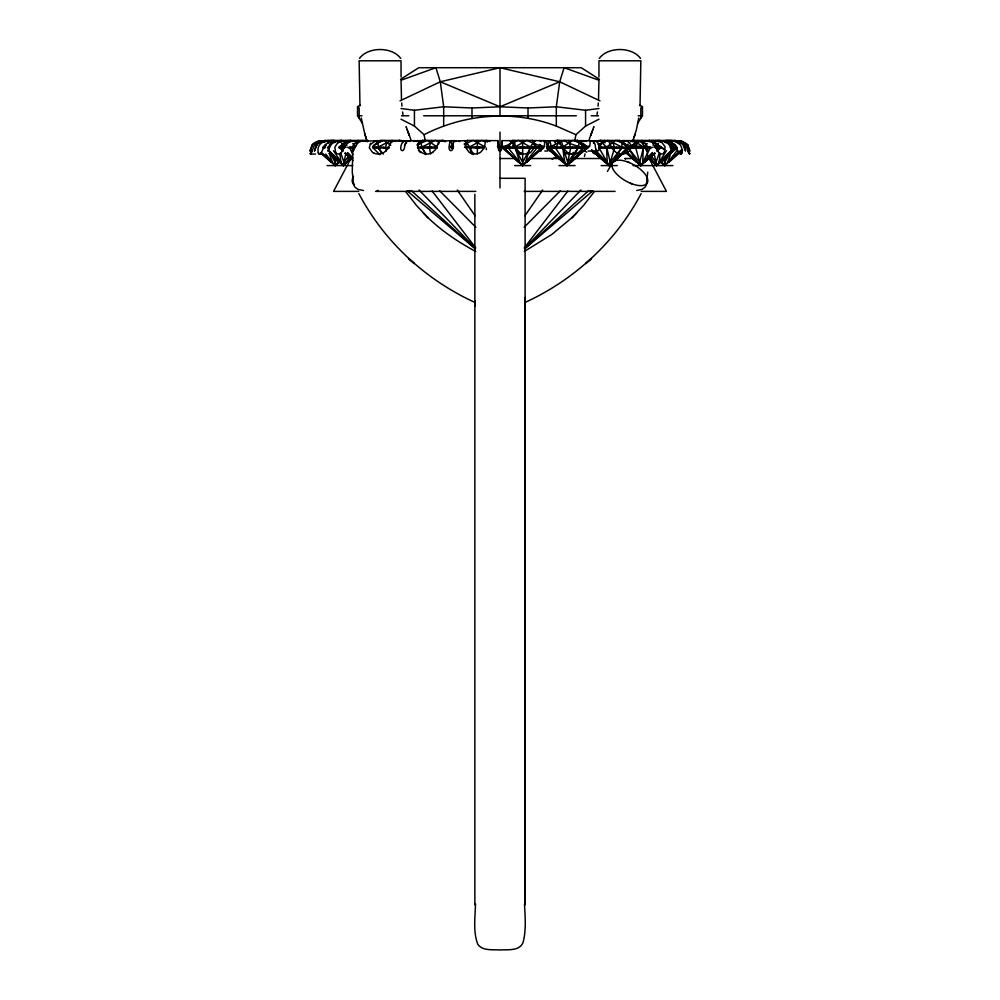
<?xml version="1.0" encoding="UTF-8"?>
<svg xmlns="http://www.w3.org/2000/svg" width="1000" height="1000" viewBox="0 0 1000 1000"><rect width="100%" height="100%" fill="white"/><g stroke="black" fill="none" stroke-linecap="round" stroke-linejoin="round"><path stroke-width="1.5" d="M329.25 141.488L329.25 140.612L322.475 141.075A24.25 23.925 70.8 0 0 319.375 141.7L314.488 144.925L311.562 152.363M341.6 141.488L341.6 140.612L333.137 141.012A24.5 23.25 78.4 0 0 329.738 141.725L325.2 144.7L321.375 152.363M363.025 141.488L363.025 140.612L351.887 141.15M413.512 141.488L413.512 140.625L414.45 140.8A37.725 14.588 -89.9 0 1 416.012 141.363A19.762 7.638 -90 0 1 416.225 141.5M454.825 141.488L454.837 140.625L439.087 141.05M498.988 150.475L498.125 140.625L485.825 140.612L485.85 141.5M498.113 143.188L498.15 141.962M501.85 144.7L501.85 142.363A8.512 1.025 -85.1 0 1 502.137 141.8M501.875 144.375L501.85 142.513M501.85 142.088L501.887 142.8M541.487 141.488L541.125 140.762A37.65 6.6 -89.9 0 0 540.35 141.363A19.712 3.462 -90 0 0 540.25 141.5M532.425 140.625L544.725 140.612L544.45 146.287L538.45 146.287M583 141.488L583 140.625L582.075 140.8A29.438 11.363 -90 0 0 580.325 141.463M610.9 165.575L610.9 163.475M620.837 142.513L620.712 140.625M622.463 143.488A4.037 2.95 89.1 0 0 622.487 142.938L622.475 140.612L634.375 140.612L634.375 142.938A4.162 2.913 90 0 1 633.175 146.3L626.475 146.287M657.075 141.488L657.075 140.612L652.362 140.612L652.387 142.463M670.088 142.5L670.088 140.612L667.575 140.612L667.588 141.862M674.663 141.488L674.663 140.612L678.475 140.925A28.95 28.95 0 0 1 682.825 141.713M501.887 143.438L501.012 150.475M598.938 76.975L598.95 60.8L640.837 60.8L640.037 105.9M672.55 140.863L672.55 141.5M679.737 141.463A24.275 23.95 -71 0 0 677.525 141.037L672.55 140.812M501.838 145.387L501.85 144.15M643.713 142.938L643.725 141.5M347.65 140.938L347.625 142.463M347.65 140.787L343.7 140.988M501.85 144.863L501.662 148.588L501.763 147.625M598.925 80.95L598.5 99.588M604.862 142.938L604.913 140.762M559.925 143.5L559.963 141.738M379.225 140.925L362.463 140.975A31.012 21.975 89.9 0 0 360.288 141.5L358.4 142.35M421.75 140.787L420.35 141.012M467.05 140.625L466.375 141.05M501.775 147.475L501.85 145.8M514.188 140.65L501.863 140.625L501.887 141.925M543.925 141.5A19.775 3.462 89.9 0 1 544.012 141.375A37.725 6.612 89.9 0 1 544.725 140.8L560 140.612L559.975 141.375M377.562 140.963L377.525 142.938A4.037 3.025 -87.9 0 0 377.5 143.512M465.825 141.75L465.387 147.275L469.175 152.35A10.275 10.062 -20 0 0 480.55 152.312L484.387 147.812L485.45 141.75M355.588 145.75L353.6 150.612A1.312 1.125 -71.8 0 1 352.762 151.075L352.275 172.087L353.587 184.262A9.087 6.425 -90 0 0 354.862 187.075L358.013 189.412L363.45 190.5M421.712 142.463L421.75 140.863M467.088 140.963L467.05 142.938A4.125 1.45 -88.4 0 0 467.05 144.637M514.138 140.988L514.1 142.938A4.138 0.65 -88.4 0 0 514.125 145.8M647.725 172.175L646.438 184.188A9.087 6.425 90 0 1 645.138 187.075L642.05 189.387L636.75 190.487M681.975 150.825L681.737 152.363L681.838 148.363L680.487 144.925L675.612 141.75M524.95 300.625L524.725 306.1M647.225 143.5L643.312 146.962L642.763 162.362L640.763 165.588L626.538 153.238M310.55 151.637C310.325 150.712 312.062 142.088 316.887 141.962M598.062 106.125L598.312 102.963M475.487 903.825C475.2 917.163 472.938 931.488 477.762 944.237C482.587 951.263 492.725 949.338 500 950C507.55 949.375 519.188 951.388 522.962 942.75C526.45 930.163 525.062 916.712 524.513 903.825M310.575 151.237L310.675 150.375M452.975 145.387C453.8 152.863 447.5 152.15 449.363 145.037A7.4 1.363 89.1 0 1 449.562 143.625L450.1 141.962M598.913 80.213L564.087 67.713L559.712 81.775L556.325 106.775L556.325 126.088L575.938 134.688L585.575 126.075L599 119.2M660.15 153.85L658.988 162.362L656.7 165.588L648.763 158M597.013 114.637L597.425 111.962M619.087 155.275L613.075 162.362L629.25 147.825L609.188 165.588L591.587 150.2L609.188 165.588L612.675 162.362L621.5 148.175L622.188 142.637L619.763 140.438L598.612 140.438M638.763 118.012L636.337 129.925L632.587 141.775M310.05 150.875L312.15 145.037M310.087 150.612L310.225 149.975M665.212 142.637L665.65 140.438C668.5 141.75 677.362 144.15 676.488 148.175L656.7 165.588L649.3 158M574.725 140.662L575.938 134.688M345.775 153.85L343.3 165.588L329.162 153.238L339.338 162.362L328.4 150.363M584.475 156.425L585 153.925M453.237 143.65L453.888 141.75A28.875 5 90 0 1 454.637 140.95L467.587 140.625M547.225 146.962L547.225 148.175L549.138 147.912L549.138 147.213L547.225 146.962L546.9 147.825L567.013 165.588L570.638 148.175L568.787 140.438M437.65 144.7L438.5 141.75M437.612 144.812L435.675 149.412L432.638 152.363M404.663 145.387C404.913 152.787 398.825 152.15 401.287 145.037A7.4 2.925 89 0 1 401.775 143.65L402.962 141.962M652.4 147.213L650.75 148.175L643.312 148.175L639.7 162.362L640.763 165.588L654.975 153.238M646.488 183.95A20.113 9.012 30.1 0 0 627.438 161.875A20.113 9.012 30.1 0 0 615.638 172.913A20.113 9.012 30.1 0 0 646.488 183.95L646.525 183.875A20.137 9.025 30.1 0 0 647.113 183.225M501.475 149.4L501.112 150.312M644.55 141.312L642.113 140.438L636.838 142.637L635.487 146.962L639.7 162.362L628.462 148.175L643.312 148.175M394.6 141.312L392.163 140.438L386.875 142.637L385.525 146.962L386.375 151.012M635.125 134.238L634.1 137.463M559.625 158L567.013 165.588L570.325 162.362L577.925 148.175L579.338 142.637L577.438 140.438L556.587 140.438L554.425 141.537M604.288 140.438L601.75 142.625L599.2 148.175L609.188 165.588L614.475 148.175L613.125 142.637L607.837 140.438L598.112 144.488M344.625 147.912L343.338 148.175L343.338 146.962L344.787 142.637L348.663 140.438L346.238 142.637L348.837 141.762M464.95 144.8L467.5 140.438L487.2 140.438L489.762 141.537M502.638 147.213L508.438 146.962L512.8 140.438L532.5 140.438L535.062 141.537M532.5 140.438L533.237 142.637L530.337 146.962L525.5 162.362L522.65 165.588L502.537 148.175L502.537 146.962M671.062 152.438L667.663 162.362L664.812 165.588L660.775 162.362M658.95 153.85L655.975 162.362L656.7 165.588L664.087 158M593.663 127.275L593.875 126.675L592.612 130.2M588.85 140.475L590.225 136.65M590.638 135.512L592.238 131.213M591.487 133.238L590.462 135.988L592.837 129.562M502.537 148.175L504.062 148.175L522.65 165.588L542.762 148.175L542.762 146.962L539.688 144.362M359.487 58.412C368.025 46.575 392.163 46.575 400.7 58.412M542.762 146.962L526.725 140.438L514.963 146.962L508.438 146.962L508.438 148.175L519.8 162.362L514.963 146.962L512.062 142.637L504.062 146.962L504.062 148.175L518.625 162.362M599.3 58.412C607.837 46.575 631.975 46.575 640.512 58.412M431.213 140.438L429.363 146.962L430.525 153.85M649.188 140.438C659.3 143.875 677.463 159.55 651.338 140.438L653.763 142.637L651.162 141.762M405.262 143.65L406.712 141.75A29.537 11.413 90 0 1 408.488 140.912L409.875 140.612L409.875 141.488M314.6 150.938L316.7 145.387M350.087 155.912L346.613 162.362L343.3 165.588L335.913 158M336.6 159.787L335.188 162.362L330.288 153.338M542.762 148.175L530.337 148.175L522.65 162.362L514.963 148.175L504.062 148.175M669.712 153.338L664.812 162.362L663.4 159.787M330.525 145.387L328.188 151.037M660.863 147.213L660.713 148.175L660.713 146.962M607.438 171.363L612.587 162.6M641.125 193.6C615.875 241.7 574.325 279.887 525.025 302.462M344.787 142.637C331.125 154.425 345.838 140.262 350.812 140.438M637.587 123.45L642.475 115.525L642.475 106.775L639.862 105.1M609.188 165.588L611.188 162.362M390.712 142.838L387.713 148.9L384.1 152.375A11.825 10.388 -69 0 1 383.05 153M666.462 150.75L658.988 162.362L673.587 148.175L676.812 147.825M582.737 143.5C597.438 153.412 563.987 142.637 564.775 140.438L558.513 142.637L555.6 148.175L567.013 165.588L587.125 147.825L570.325 162.362L583.562 148.175L586.675 148.175L570.975 162.362L574.95 158M625.462 159.175L625.638 158.912A20.038 20.038 0 0 0 625.887 158.512M524.913 215.738L542.7 190.062M333.537 150.75L343.3 165.588L345.588 162.362M567.013 165.588L572.425 159.325M558.513 142.637L550.125 146.962L562.8 146.962L572.8 140.438L579.338 142.637L583.562 146.962L583.562 148.175L577.925 148.175L567.737 162.362L562.8 146.962L558.513 142.637L558.062 140.438L555.163 141.537M349.137 155.275L344.025 162.362L341.062 153.85M594.012 192.062L583.4 205.6L571.812 217.887L576.675 213.05M450.863 147.213C453.638 146.45 453.625 148.688 450.863 147.912M524.225 247.95L567.888 191M617.737 140.438L622.188 142.637L626.638 146.962L626.638 148.175L612.675 162.362L629.138 148.175L621.5 148.175L610.237 162.362L606.65 146.962L601.75 142.637L599.2 146.962L629.25 147.3L619.763 140.438M677.138 150.538L667.663 162.362L681.15 150.2M324.825 147.825C321.9 149 323.725 145.575 325.538 145.238M652.65 152.9L644.65 162.362L654.625 153.238M370.425 143.225L369.288 147.838L372.525 152.375A11.85 10.512 -65.8 0 0 374.05 153.212M417.5 145.887L422.562 140.438L443.413 140.438L445.575 141.537M330.962 142.637L332.875 140.438L328.575 142.637L334.35 140.438L334.787 142.637M341.425 152.375L346.188 144.412L349.263 141.962M320.825 153.238L335.188 165.588L338.038 162.362M541.55 150.662L540.35 151.012L539.425 149.975M529.312 151.488L528.525 152.262M351.238 158L343.3 165.588M666.388 140.438L671.425 142.637L673.587 148.175L660.662 162.362L676.488 148.175L676.488 146.962L671.425 142.637L667.125 140.438L669.038 142.637M350.7 158L346.613 162.362L351.287 158.312M524.625 248.3L580.925 190M652.387 152.537L642.763 162.362L650.75 146.962L626.962 147.213M626.688 153.238L640.763 165.588L648.55 158M524.163 227.275L560.413 190.7M526.675 162.362L541.225 148.175L539.425 144.8M661.963 162.362L664.812 165.588L681.312 150.2M419.2 141.75C416.087 144.838 417.95 150.25 421.325 152.363M572.762 216.962L551.8 234.462L524.338 251.45M555.363 141.163L556.362 140.625M656.838 151.213L660.863 147.912M524.8 248.562L588.737 190.538M401.388 140.438L380.238 140.438L372.463 147.213L379.8 154.725M541.225 148.175L525.5 162.362L536.862 148.175L536.862 146.962L533.237 142.637M668.838 162.362L682.625 150.2M325.613 145.238L323.188 147.3M660.013 162.362L676.363 148.175L676.363 146.962L671.475 144.075M644.25 162.362L654.837 153.238M524.938 248.637L592.612 191M606.65 146.962L615.712 140.438L622.188 142.637L629.138 146.962L629.138 148.175M331.912 143.65L335.4 141.75A28.85 26.625 89.9 0 1 339.4 140.938L347.65 140.612M325.7 154.088L335.188 165.588L339.225 162.362M547.35 146.962L546.962 147.912M642.475 106.775L640.837 108L640.837 118.188M337.537 143.025L334.825 147.287L335.65 152.363M671.975 151.025L670.8 145.387A7.475 6.975 -85.7 0 0 669.438 143.637L665.938 141.75A29.55 27.262 89.9 0 0 661.688 140.912L657.075 140.612M627.587 152.375C631.425 150.338 632.4 143.938 628.025 141.962M409.55 190.575L406.637 191.388M453.1 147.825L452.65 146.962M552.15 159.238L557.25 155.925M392.025 141.537L391.075 142.35A9.738 3.65 -88.7 0 0 390.725 142.912M317.575 141.75L313.412 143.65A7.475 7.462 0 0 0 311.913 145.387M362.413 123.45L357.525 115.525L357.525 106.775L360.138 105.1M400.538 79.338L418.787 67.713L581.213 67.713L599.462 79.338M340.225 146.237L343.688 144.075M343.913 144.075L340.45 146.237L342.6 146.287M373.188 145.525L382.262 140.438M326.075 145.525L323.638 146.962L323.512 148.175L324.6 147.825M416.987 144.8L427.2 140.438L437.2 146.962L437.2 148.175L417.638 147.912L417.638 147.213L422.075 146.962L437.2 146.962M380.238 140.438L376.362 142.637L379.975 141.312M464.6 147.213L469.663 146.962L481.425 140.438L485.337 141.762M670 145.113L673.587 146.962L676.812 147.3M464.1 144.075L473.275 140.438L485.037 146.962L469.663 146.962L466.763 142.637M425.525 154.625L422.075 146.962L435.225 140.438L438.988 141.762M386.875 142.637L384.288 140.438L377.812 142.637L378.5 146.962L389.412 147.825L373.363 148.175L373.363 146.962L378.5 146.962L386.875 142.637L390.763 145.238M643.312 146.962L636.838 142.637L628.462 146.962L627.987 144.075M343.162 151.213L339.837 148.175L339.837 146.962L343.338 146.962L346.962 145.113M419.338 142.088L422.562 140.438M346.25 142.625L350.688 140.438M598.413 141.537L600.638 140.438M675.175 147.3L676.363 146.962M400.05 100.85L440.288 81.775L500 67.713L559.712 81.775L599.95 100.85M656.475 141.537L658.938 140.438L661.45 141.312M401 119.2L414.425 126.075L424.062 134.688C464.7 113.837 513.387 109.787 556.325 126.088M328.575 142.637L333.612 140.438M419.525 142.088L423.3 140.438M554.8 141.537L557.325 140.438M322.775 141.537L325.35 140.438L367.788 140.438M464.938 141.537L467.5 140.438M510.238 141.537L512.8 140.438M343.338 148.175L339.288 148.175L339.288 146.962M559.712 81.775L500 106.775L471.987 108L443.675 106.775L414.425 110.262L401 108.513M333.425 141.962L330.588 143.65A7.412 6.863 87.7 0 0 329.412 145.037L328.025 151.025M653.037 145.113L656.663 146.962L660.163 146.962L660.163 148.175L655.375 147.912M357.038 141.75L357.688 141.512A30.9 21.9 -89.9 0 1 359.862 140.988L363.025 140.612M594.538 141.163L596.75 140.625M320.538 141.962L317.5 143.65A7.4 7.3 84.7 0 0 316.262 145.037L314.425 150.975M419.7 142.088L422.6 140.988M598.337 141.312L600.75 140.438M355.45 141.312L357.887 140.438L360.525 141.537M401.087 80.213L435.913 67.713L440.288 81.775L443.675 106.775L443.675 126.088M338.55 141.312L341.062 140.438L343.525 141.537M630.35 141.762L634.237 140.438L636.838 142.637M328.5 141.312L331.112 140.438M512.062 142.637L518.575 140.438L530.337 146.962L541.225 146.962M545.087 140.638L545.15 141.488M324.375 141.75C319.575 142.625 317.05 147.9 318.238 152.363M340.238 141.75L340.9 141.55M393.263 140.988L422.713 140.625M374.162 141.163L377.575 140.612M549.587 150.2L563.05 162.362L550.125 148.175L577.925 148.175M671.137 147.3L673.587 146.962M655.212 142.637L656.663 146.962L653.95 147.3M327.075 141.137L332.413 140.612L326.15 140.925A28.788 28.338 89.7 0 0 321.875 141.713L318.175 143.65A7.475 7.312 -82.4 0 0 316.712 145.4M620.775 140.925L622.45 140.712M352.887 154.625L349.25 146.962L354.738 147.213L354.738 147.912L349.25 148.175L347.6 147.213M599.2 148.175L621.5 148.175M562.8 146.962L577.925 146.962M466.188 147.3L477.35 148.175L483.175 147.912L483.175 147.213M514.963 148.175L530.337 148.175M514.963 146.962L530.337 146.962M321.962 140.912L321.163 141.012A25.038 24.962 -41.6 0 0 317.55 141.637M440.288 81.775L500 106.775L528.013 108L556.325 106.775L585.575 110.262L599 108.513M322.262 141.45A28.863 28.438 -89.7 0 1 325.487 140.938L329.25 140.612M317.175 141.713A28.95 28.95 0 0 1 321.538 140.938L325.337 140.612L325.337 141.488M321.812 140.887L323.875 140.725M627.2 147.3L628.6 146.962L628.6 148.175M378.25 190.463L377.212 190.55M323.862 140.7L324.613 140.675M328.862 147.825L327.562 147.912L327.562 147.213L328.862 147.3M324.6 140.65L325.35 140.625M341.6 140.612L338.312 140.887A28.588 26.375 -89.8 0 0 333.413 141.9M357.537 115.787L362.025 115.787M401.5 115.787L408.762 115.787M423.7 115.787L576.3 115.787M591.237 115.787L598.5 115.787M638.162 115.787L642.463 115.787M632.212 140.438L674.663 140.438L679.788 142.637M379.288 140.625L379.162 142.513M577.288 140.625L606.7 140.963A28.238 12.275 -76.4 0 1 608.1 141.363M640.037 146.287L635.737 146.287A4.162 3.025 89.4 0 0 637.013 142.938L636.975 140.612L648.2 141.163M658.4 141.488L658.4 140.612L666.85 141.012M670.088 140.612L672.55 140.612M450.462 146.287L451.95 146.287M466.062 146.287L466.812 146.287M497.388 146.287L498.162 146.287L498.275 148.075M508.837 146.287L501.85 146.287A12.512 0.912 86.2 0 1 501.662 145.087M549.55 146.287L548.062 146.287A4.188 0.787 -90 0 0 548.35 142.938M550.288 146.287L554.725 146.287M583.538 146.287L589.5 146.287A4.188 1.512 -89.5 0 0 590.1 142.938L590.125 140.612L591.5 140.887A28.588 11.025 -89.9 0 1 593.55 141.9M657.4 146.287L659.5 146.287L656.312 144.075M310.8 154.075L315.55 154.062M352.4 158.512L350.85 158.512L333.562 191.388L358.787 191.388M500 158.512L515.363 158.512M530.4 158.512L560.788 158.512M573.663 158.512L602.087 158.512M624.65 158.512L634.6 158.512M647.725 158.812L649.15 158.512L666.438 191.388L641.213 191.388M327.15 165.588L352.65 165.588M514.6 165.588L530.7 165.588M558.962 165.588L575.05 165.588M601.15 165.588L617.225 165.588M632.95 165.588L672.85 165.588M500 178.3L525.112 178.3L525.138 904.775M375.55 191.388L475.788 191.388M524.212 191.388L615.087 191.388M544.825 151.037L547.475 151.05M588.1 151.037L593.913 151.05M667.575 140.612L672.712 141.113M670.763 141.488L670.763 140.612L674.525 140.925A27.875 27.438 89.6 0 1 677.725 141.463M674.65 140.625L675.4 140.65M346.05 147.3L343.338 146.962M652.362 140.612L656.312 140.988M670.825 140.65L673.863 140.925A27.788 27.375 -89.6 0 1 678.812 141.912M671.137 147.825L673.587 148.175M675.387 140.675L676.137 140.7M593.362 191.388L590.45 190.575M636.975 140.612L640.138 140.975A30.9 21.9 89.9 0 1 642.312 141.5L642.962 141.75M634.375 140.612L637.537 140.975A31.012 21.975 -89.9 0 1 639.712 141.5L641.6 142.35M676.125 140.725L678.188 140.887M658.438 140.7L660.6 140.925A27.875 25.712 -89.8 0 1 665.25 141.912M622.475 140.612L625.887 141.15M678.037 140.912L678.838 141.012A25.05 24.987 40.9 0 1 682.45 141.637M324.6 147.3L323.512 146.962L324.825 147.3M675.175 147.825L676.363 148.175M579.338 142.637L586.675 146.962L586.675 148.175L585.7 147.3M403.225 140.625L405.037 141.012M671.838 151.05L669.25 145.037A7.4 6.787 87.8 0 0 668.075 143.663L665.238 141.962M659.087 141.537L661.325 142.35M560 140.612L560.988 141.137M684.825 147.912L684.925 146.962L684.925 148.175M443.675 140.625L444.675 141.163M544.725 140.612L545.388 140.925A27.875 4.888 -89.9 0 1 546.275 141.925M668.888 140.438L671.5 141.312M365.763 140.438L368.35 141.312M620.025 141.312L623.638 142.637L629.138 146.962M399.25 140.438L401.662 141.312M683.112 141.962L687.613 145.275L689.475 152.012M441.938 140.438L444.837 141.537M688.438 152.35L685.512 144.925L680.612 141.75A24.3 23.887 -50.6 0 0 677.513 141.125M678.8 141.962L681.838 143.65A7.4 7.275 85.2 0 1 683.088 145.037L685.413 150.938M579.625 141.012L578.237 140.638L578.275 142.463M576.7 140.438L579.212 141.537M442.675 140.438L445.2 141.537M681.95 142.213L682.588 142.513M649.312 140.438L653.75 142.625M399.363 140.438L401.587 141.537M577.438 140.438L579.587 141.537M474.975 302.462C425.675 279.9 384.125 241.688 358.875 193.6M613.125 142.637L621.5 146.962M584.15 150.738L586.725 152.137M475.662 251.45C456.538 241.2 438.425 228.725 423.325 213.05M357.525 106.775L359.162 108L359.162 118.188M533.625 141.075L532.875 140.612L532.938 142.938M407.388 191L475.062 248.637M345.163 153.238L352.212 159.325M648.713 158.312L653.388 162.362L649.912 155.912M549.675 150.2L563.7 162.362M329.475 153.238L339.988 162.362M345.025 153.238L353.062 160.338M471.463 152.262L470.675 151.488M352.775 143.5L355.712 146.1M322.225 153.238L332.337 162.362L329.425 153.85M411.262 190.538L475.2 248.562M626.9 153.238L636.875 162.362L631.862 156.45M591.987 150.2L605.3 162.362L595.275 150.538M345.375 153.238L352.025 159.325M652.8 143.225L658.625 152.375M580.775 141.75C583.888 144.85 582.013 150.25 578.625 152.363A10.775 10.3 64.4 0 1 573.038 154.1A10.9 10.412 63.5 0 1 571.775 153.988M550.125 148.175L564.725 162.362L562.8 148.175M328.488 150.2L341.012 162.362L339.85 153.85M321.8 153.238L331.163 162.362M427.238 216.962L428.188 217.887L416.6 205.6L405.988 192.062M598.85 145.287A7.462 3.062 -88.3 0 0 598.25 143.55L596.75 141.75A28.85 11.137 89.9 0 0 595.075 140.938L593.6 140.612L594.725 143.65A7.412 2.788 89.1 0 1 595.212 145.05C595.15 151.825 600.612 153.737 598.775 145.387M439.588 190.7L475.838 227.275M499.087 150.662C502.075 151 499.65 151.55 498.663 149.975M625.45 150.363L637.263 162.362L628.462 148.175M601.388 158L605.688 162.362M595.413 150.363L607.188 162.362L606.65 148.175M347.612 152.537L352.962 158M419.075 190L475.375 248.3M418.475 150.363L420.513 152.537M347.35 152.9L352.35 158.812M593.175 152.637L591.825 150.325M378.5 146.962L378.5 148.175L383.188 154.088M432.113 191L475.775 247.95M650.863 155.275L655.975 162.362L654.225 153.85M422.075 148.175L426.325 154.088M654.412 162.362L656.7 165.588M457.3 190.062L475.1 215.738M687.85 145.037L689.963 150.938M639.425 163.438L640.763 165.588M378.5 148.175L381.712 153.338M609.475 143.025L612.375 148.9L615.975 152.363A11.863 10.337 67.2 0 0 617.638 153.175A13.175 11.6 69.6 0 0 626.05 153.212A11.887 10.525 68.4 0 0 627.575 152.363M678.612 152.363L674.788 144.7L670.25 141.75A24.588 23.262 -64.6 0 0 666.838 141.088M534.138 141.75L534.562 147.275L530.775 152.363A10.275 10.025 31.1 0 1 519.425 152.275L515.562 147.812L514.513 141.75M469.663 146.962L473.162 154.625M561.45 141.75L563.612 148.363L567.288 152.363A10.738 10.1 56.5 0 0 571.788 153.912M546.263 141.962L546.812 143.65M644.412 145.75L646.4 150.612A1.312 1.125 71.8 0 0 647.237 151.075L647.7 158.3M407.762 131.213L409.363 135.512M406.337 127.275L406.125 126.675L409.538 135.988L408.512 133.238M407.163 129.562L407.388 130.2M409.775 136.65L411.15 140.475M367.413 141.775L365.9 137.463M469.663 148.175L471.6 153.85M498.6 149.787L498.137 145.425M420.662 142.637L422.075 146.962M364.875 134.238L361.238 118.012M550.475 143.65L549.812 141.75A28.788 5.05 90 0 0 549.05 140.938L548.45 140.625L548.387 142.938M424.062 134.688L425.275 140.662M402.575 111.962L402.987 114.637M550.725 145.387C552.475 152.9 545.988 152.025 547.038 145.037A7.4 1.225 89.1 0 0 546.8 143.688M401.688 102.963L401.938 106.125M685.6 150.662L683.988 145.387A7.475 7.388 -79.6 0 0 682.513 143.65L678.8 141.75A28.875 28.438 89.7 0 0 674.525 140.938M359.963 105.9L359.137 60.8L401.025 60.8L401.062 76.975M401.5 99.588L401.075 80.95M498.175 146.688L498.188 146.788A12.525 0.912 -86.2 0 0 498.363 145.412M475.05 300.637L475.275 306.1M440 141.5L439.975 140.662M395.138 141.5L395.112 140.662M356.3 141.862L356.287 140.688M356.312 141.975L356.312 142.938A4.037 2.763 89.1 0 0 356.413 144.238M337.5 141.5L337.488 140.688M498.15 143.887L498.125 145.025L498.15 142.838M327.45 141.5L327.438 140.612M593.612 142.062L593.612 142.938A4.188 1.663 -90 0 1 593.562 143.425M586.487 141.488L586.487 140.625L585.688 140.762A37.725 14.562 89.9 0 0 583.987 141.363A19.762 7.625 89.9 0 0 583.775 141.5M501.863 141.775L501.887 142.65M458.5 141.488L458.913 140.8A37.638 6.513 89.9 0 1 459.625 141.363A19.7 3.413 89.9 0 1 459.712 141.512M455.3 140.612L455.3 141.488M417 141.488L417 140.625L417.938 140.8A29.45 11.375 89.9 0 1 419.688 141.463M365.625 141.488L365.625 140.612M342.925 140.612L342.925 141.488M329.913 141.488L329.913 140.612M676.737 147.213L676.688 147.912M676.038 147.213L676.038 147.912M675.863 147.213L675.863 147.912M674.587 147.213L674.587 147.912M672.438 147.213L672.438 147.912M664.812 158.112L664.812 165.588M659.55 147.213L659.55 147.912M657.788 147.213L657.788 147.912M656.663 146.962L656.663 148.175M649 147.213L649 147.912M645.263 147.213L645.263 147.912M641.35 147.213L641.35 147.912M637.413 147.213L637.413 147.912M633.612 147.213L633.612 147.912M630.075 147.213L630.075 147.912M629.012 147.213L629.012 147.912M628.787 147.213L628.787 147.912M627.537 147.213L627.537 147.912M625.588 147.213L625.588 147.912M623 147.213L623 147.912M619.888 147.213L619.888 147.912M616.35 147.213L616.35 147.912M612.55 147.213L612.55 147.912M608.612 147.213L608.612 147.912M604.7 147.213L604.7 147.912M600.962 147.213L600.962 147.912M586.337 147.213L586.337 147.912M586.163 147.213L586.163 147.912M585.575 110.262L585.575 126.075M584.6 147.213L584.6 147.912M582.362 147.213L582.362 147.912M579.525 147.213L579.525 147.912M576.213 147.213L576.213 147.912M572.55 147.213L572.55 147.912M568.7 147.213L568.7 147.912M564.75 147.213L564.75 147.912M560.9 147.213L560.9 147.912M557.275 147.213L557.275 147.912M554.025 147.213L554.025 147.912M551.275 147.213L551.275 147.912M547.675 147.213L547.675 147.912M541.888 147.213L541.888 147.912M540.388 147.213L540.388 147.912M538.188 147.213L538.188 147.912M535.4 147.213L535.4 147.912M532.125 147.213L532.125 147.912M528.475 147.213L528.475 147.912M528.013 108L528.013 118.188M525.125 297.375L525.125 902.775M524.612 147.213L524.612 147.912M522.65 140.438L522.65 165.588M520.688 147.213L520.688 147.912M516.825 147.213L516.825 147.912M513.175 147.213L513.175 147.912M509.9 147.213L509.9 147.912M507.1 147.213L507.1 147.912M504.913 147.213L504.913 147.912M503.4 147.213L503.4 147.912M500 67.713L500 115.525M500 132.088L500 187.938M479.312 147.213L479.312 147.912M477.35 140.438L477.35 153.85M475.387 147.213L475.387 147.912M474.862 194.312L474.862 904.775M471.987 108L471.987 118.188M471.525 147.213L471.525 147.912M467.875 147.213L467.875 147.912M452.775 146.962L452.775 148.175M452.325 147.213L452.325 147.912M435.25 147.213L435.25 147.912M431.3 147.213L431.3 147.912M427.45 147.213L427.45 147.912M423.787 147.213L423.787 147.912M420.475 147.213L420.475 147.912M414.425 110.262L414.425 126.075M387.45 147.213L387.45 147.912M383.65 147.213L383.65 147.912M380.112 147.213L380.112 147.912M377 147.213L377 147.912M374.412 147.213L374.412 147.912M351 147.213L351 147.912M342.212 147.213L342.212 147.912M340.45 147.213L340.45 147.912M339.412 147.213L339.412 147.912M335.188 158.112L335.188 165.588M324.137 147.213L324.137 147.912M323.963 147.213L323.963 147.912M323.263 147.213L323.312 147.912M354.538 184.688A20.113 9.012 -30.1 0 1 353.475 176.375M353.512 183.95A20.137 9.025 -30.1 0 1 352.887 183.225M632.25 183.95A20.137 9.025 30.1 0 1 630.375 183.225M612.562 162.587A20.137 9.025 30.1 0 1 613.188 161.85M627.425 161.85A20.137 9.025 30.1 0 1 629.3 162.587M678.825 141.088A25.075 24.85 27.4 0 1 682.412 141.788L686.587 143.65A7.4 7.4 0 0 1 688.088 145.387M689.788 153.75A10.25 1.163 79.2 0 1 688.375 151.65M681.975 152.963A10.788 3.05 78.7 0 1 679.362 153.038M320.675 152.8A10.738 2.6 -78.9 0 1 319.6 153.9M321.388 152.825A10.775 2.85 -82.5 0 1 319.575 154.05A10.825 2.862 -82.3 0 1 319.237 153.975A10.688 2.837 -82 0 1 318.775 153.188M320.288 141.537A24.325 23.912 50.8 0 1 322.5 141.125M311.725 150.087A10.275 0.7 -79.2 0 1 310.3 153.363M317.587 141.788A25.087 24.863 -26.8 0 1 321.175 141.088M311.625 151.65A10.275 1.163 -79.2 0 1 310.212 153.75M324.4 141.838A23.35 22.7 -55.7 0 1 327.088 141.237M318.075 152.863A10.738 3.038 -78.7 0 0 319.225 154A10.9 2.888 -82.1 0 0 319.575 154.062M340.938 141.775A28.238 24.712 -64 0 1 343.713 141.2M337.625 143.175A11.575 10.475 -78 0 1 340.275 141.888M335.613 152.463A11.863 5.375 -77.7 0 0 336.3 153.275A13.175 5.863 -79.4 0 0 340.513 153.075M341.438 152.5A11.887 5.138 -79 0 1 340.513 153.312M349.35 142.225A22.45 17.463 86.1 0 1 351.9 141.237M405.45 140.988A23.775 9.8 -86.2 0 1 406.175 141.213M370.725 144.4A17.25 10.025 -75.3 0 1 374.162 142.05M383.025 152.912A13.062 11.562 -69.1 0 1 374.062 153.2M392.1 141.825A28.338 12.1 80.1 0 1 393.288 141.113M444.688 140.925A23.238 4.462 -86.4 0 1 445.025 140.938M419.188 142.463A24.562 7.175 -81.7 0 1 420.325 141.475M421.325 152.363A10.738 10.225 -52.2 0 0 426.938 154A10.825 10.35 -64.1 0 0 428.225 153.988A10.688 10.213 -63.3 0 0 432.675 152.425M438.825 143.763A23.9 4.325 86.6 0 1 439.2 142.575M487.25 142.1A23.038 1.25 -88 0 1 487.35 141.675M465.763 142.912A24.325 3.425 -83.3 0 1 466.275 141.888M486.337 149.675A25.038 1.225 86.9 0 1 486.325 148.112M514.312 141.75A25.1 1.512 -83.1 0 1 514.587 141.1M533.625 141A24.262 3.713 86.9 0 1 534.087 140.787M522.475 153.625A6.6 6.488 -41.7 0 1 520.612 154.037M512.775 146.287A22.975 0.963 -89.1 0 1 512.825 145.512M532.85 142.938A4.125 1.275 89.3 0 1 532.775 144.45M561.013 140.95A23.35 4.5 -82.3 0 1 561.538 141.137M579.612 140.775A24.5 7.575 86.2 0 1 580.75 140.912M555.163 142.85A23.188 4.05 -89.5 0 1 555.425 142.25M548.337 148.275A12.512 3.062 86.1 0 1 547.062 148.725M608.362 141.488A11.575 4.825 -84.4 0 1 609.65 142.35M625.875 140.75A22.45 14.062 86.9 0 1 628.1 141.175M597.463 153.8A4.713 4.162 -73.7 0 1 593.075 152.738M594.012 141.588A26.288 10.8 87.9 0 1 594.55 141.287M648.162 141.412A17.25 13.587 -70.4 0 1 653.062 142.65M659.538 153.112A11.85 5 77.9 0 1 658.637 152.238M664 153.038A13.05 5.675 79.4 0 1 659.55 153.025M663.938 152.887A11.825 5.275 79 0 0 664.35 152.287L665.088 146.738L662.2 142.838A9.738 9.025 -86.7 0 0 661.325 142.35M656.325 140.8A28.338 25.25 70 0 1 659.112 141.3M643.662 142.938A4.037 2.675 -88.2 0 1 643.512 144.188M635.375 145.55A13.088 9.125 -75.7 0 1 630.1 148.575M681.85 152.675A10.75 2.6 78.9 0 1 678.637 151.475M672.725 140.988A23.875 23.425 72.2 0 1 675.65 141.588M689.7 153.375A10.275 0.7 79.2 0 1 688.2 149.775M678.462 140.95A27.95 27.95 0 0 1 683.525 141.912M657.038 143.425A4.188 3.812 -88.9 0 1 656.438 145.225M658.363 143.425A4.188 3.887 -90 0 1 657.5 145.612M589.5 146.263A12.525 5.637 -85.8 0 1 585.462 148.787M550.525 143.412A7.475 1.5 -88.4 0 1 550.812 145.15M544.45 146.225A12.512 3.062 -86.1 0 1 542.35 148.825M497.863 141.8A8.512 1.025 85.1 0 1 498.113 142.3M455.25 140.863A29.038 5.025 -90 0 1 456.05 141.5M450.1 141.9A27.8 4.812 -89.9 0 1 450.975 140.938L451.637 140.612L451.637 142.938A4.188 0.838 -89.6 0 0 451.938 146.375M453.038 145.688A7.475 1.1 -88.4 0 1 453.275 143.975M453.475 146.2A12.512 1.275 -86.2 0 1 451.925 146.512M402.962 141.9A27.875 10.775 -89.9 0 1 404.913 140.95L406.388 140.612L406.388 142.938A4.188 1.725 -89.5 0 0 406.375 143.438M404.738 145.512A7.475 2.712 -88.3 0 1 405.3 143.775M330.562 145.412A7.462 6.8 -86.2 0 1 331.938 143.675M342.488 145.625A4.188 3.912 -88.8 0 1 341.613 143.438M343.537 145.238A4.188 3.85 -90 0 1 342.938 143.438M320.525 141.912A27.875 27.438 -89.6 0 1 325.487 140.95M316.475 141.912A27.95 27.95 0 0 1 321.538 140.95M322.925 141.463A27.8 27.375 89.6 0 1 325.575 141.012M674.425 141A28.788 28.338 -89.7 0 1 677.062 141.463M641.525 142.625A8.375 5.362 84.8 0 1 644.05 146.088M642.938 141.875A9.613 6.787 89 0 1 647.013 145.725L647.688 150.612A1.312 0.663 76.9 0 1 647.262 151.062M632.725 145.475A13.113 8.612 -85 0 1 627.825 148.75M630.087 148.775A13.312 8.762 85.2 0 1 628.212 148.25M357.062 141.875A9.613 6.787 -89 0 0 352.987 145.725L352.312 150.612A1.312 0.663 -76.9 0 0 352.738 151.062M355.95 146.088A8.375 5.362 -84.8 0 1 358.475 142.625M568.45 153.775A7.388 4.3 15.2 0 1 564.85 152.625M573.462 152.45A7.3 4.787 12.7 0 1 572.537 153.25M570.475 154.088A7.3 4.787 12.7 0 1 569.087 154.288M568.425 153.125A6.8 4.513 -15.4 0 1 566.475 153.787M522.45 153.787A7.312 4.562 8 0 1 518.775 152.438M528.312 152.45A7.175 4.85 5.3 0 1 526.525 153.588M522.5 154.012A5.537 4 -6.1 0 1 521.85 154.037M521.8 154.3A6.725 4.875 -6 0 1 518.475 153.387M473.738 153.3A7.175 4.537 -1.4 0 1 471.95 152.3M344.012 144.8L341.788 146.962L344.012 144.8M351.75 158.312L347.262 162.362L351.788 158.312M591.388 258.55L585.825 263.488L591.388 258.55M585.788 146.1L582.75 143.5L585.788 146.1M414.175 263.488L408.612 258.55L414.175 263.488M658.213 146.962L655.987 144.8L658.213 146.962M366.075 138.025L364.712 133.737L366.075 138.025M587.05 147.912L587.05 147.213L587 147.912"/></g></svg>
